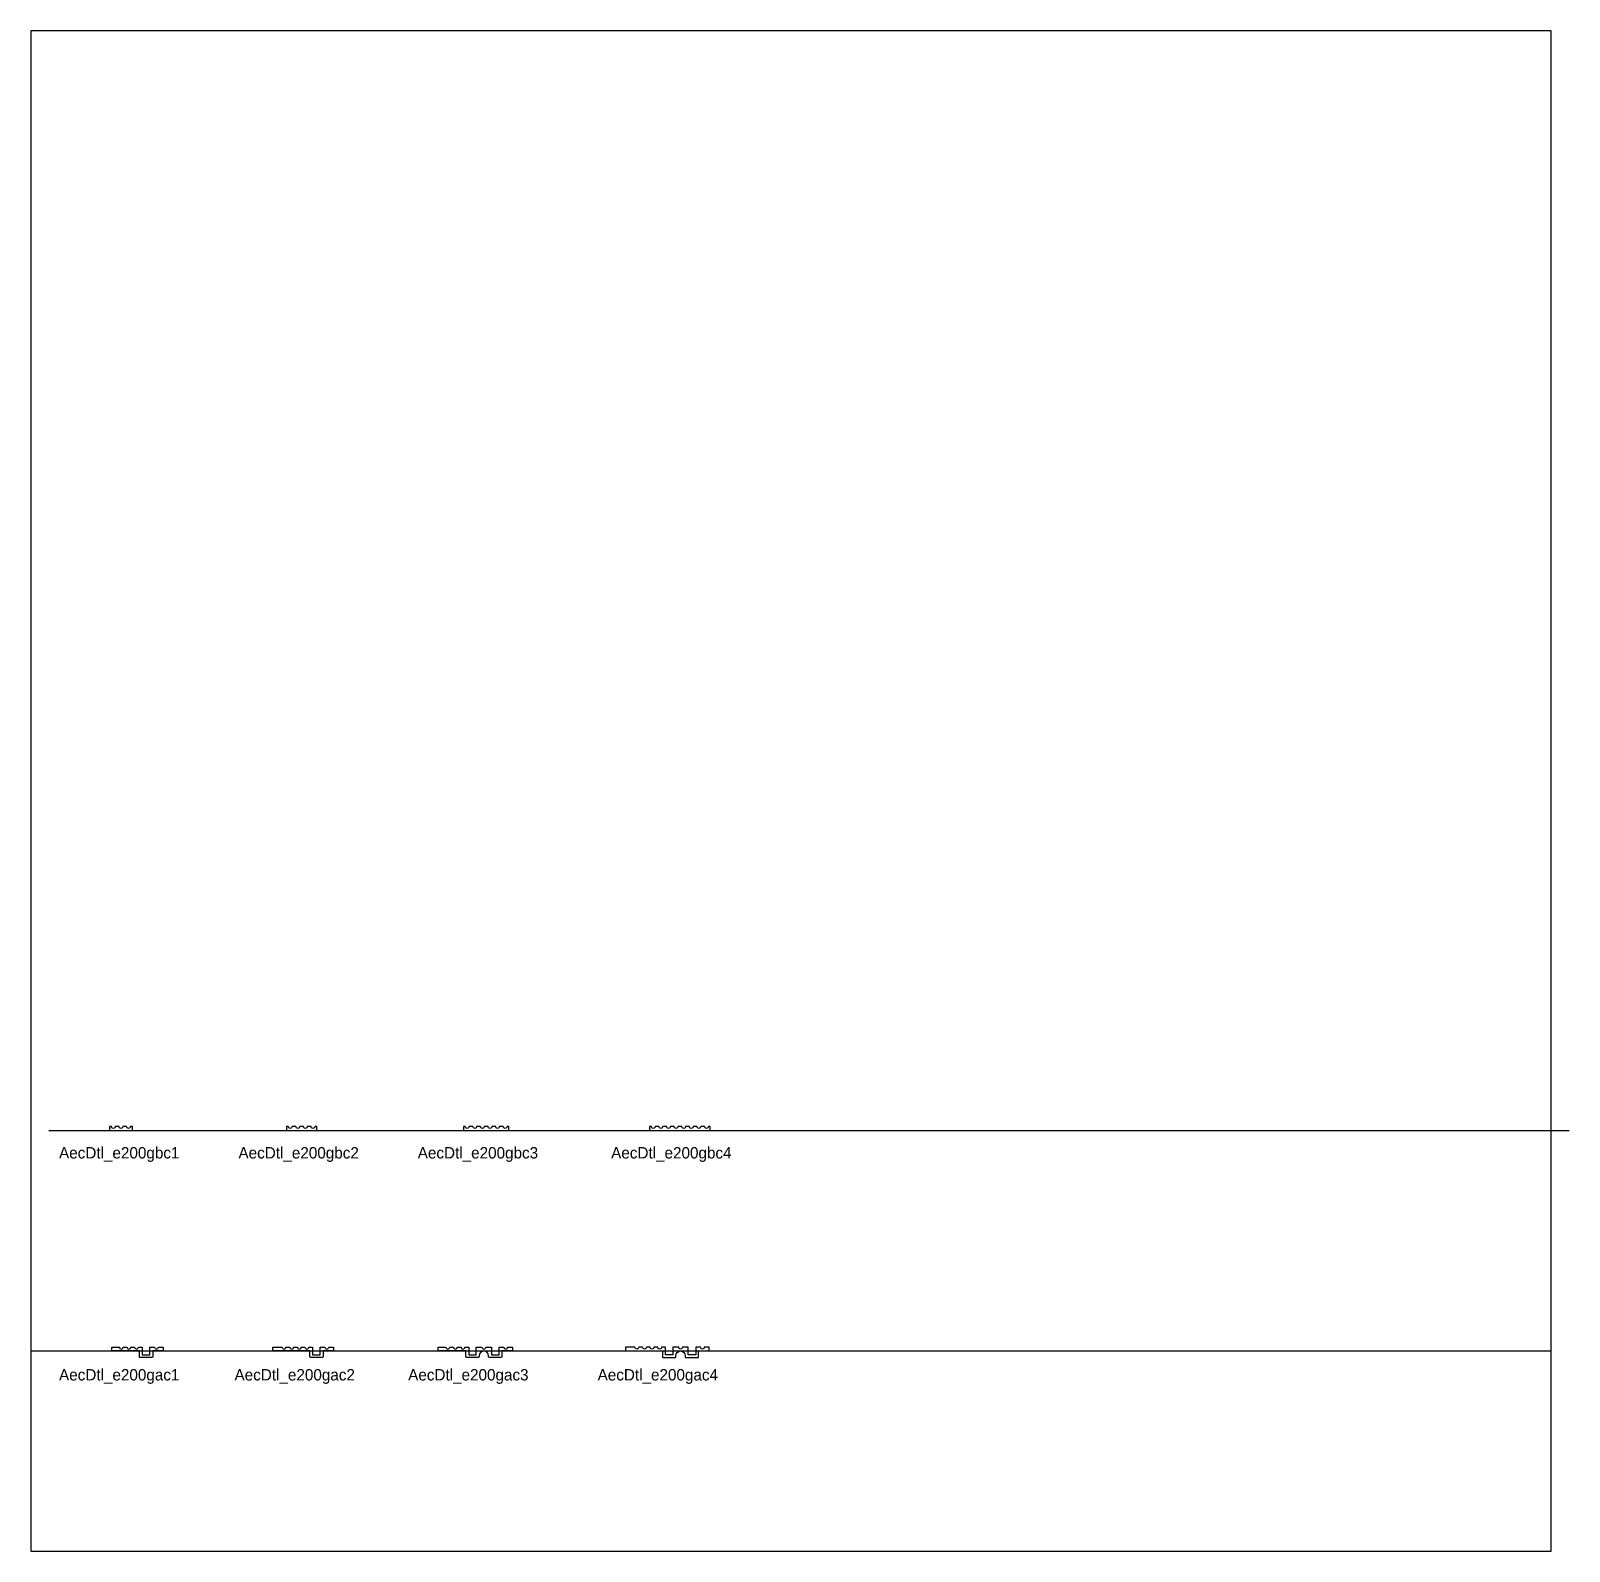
# Model space of a CAD drawing. Header units: inches. Extents: x 0 to 101, y 0 to 100.
import ezdxf

# ---------------------------------------------------------------- set-up
doc = ezdxf.new("R2010")
doc.units = ezdxf.units.IN
doc.header["$MEASUREMENT"] = 0
doc.layers.add('MED', color=32, linetype='Continuous')

# ---------------------------------------------------------------- blocks, each defined once
blk = doc.blocks.new('AecDtl_e200gac1')
at = {"layer": 'MED'}
blk.add_lwpolyline([(1, 0.25, 1), (1.25, 0.25), (1.5, 0.25, 1), (1.75, 0.25), (2, 0.25), (2, -0.25), (2.5, -0.25), (2.5, 0.25), (2.8125, 0.25, 1), (3.0625, 0.25), (3.375, 0.25), (3.375, 0), (2.6875, 0), (2.6875, -0.375, -0.41421356), (2.625, -0.4375), (1.875, -0.4375, -0.41421356), (1.8125, -0.375), (1.8125, 0), (0, 0), (0, 0.25), (0.5, 0.25, 1), (0.75, 0.25)], format="xyb", close=True, dxfattribs=at)
blk = doc.blocks.new('AecDtl_e200gac2')
at = {"layer": 'MED'}
blk.add_lwpolyline([(2.4375, -0.375), (2.4375, 0), (0, 0), (0, 0.25), (0.625, 0.25, 1), (0.875, 0.25), (1.125, 0.25, 1), (1.375, 0.25), (1.625, 0.25, 1), (1.875, 0.25), (2.125, 0.25, 1), (2.375, 0.25), (2.625, 0.25), (2.625, -0.25), (3.125, -0.25), (3.125, 0.25), (3.4375, 0.25, 1), (3.6875, 0.25), (4, 0.25), (4, 0), (3.3125, 0), (3.3125, -0.375, -0.41421356), (3.25, -0.4375), (2.5, -0.4375, -0.41421356)], format="xyb", close=True, dxfattribs=at)
blk = doc.blocks.new('AecDtl_e200gac3')
at = {"layer": 'MED'}
blk.add_lwpolyline([(4.125, -0.4375), (3.375, -0.4375, -0.41421356), (3.3125, -0.375), (3.3125, -0.3125, 1), (2.6875, -0.3125), (2.6875, -0.375, -0.41421356), (2.625, -0.4375), (1.875, -0.4375, -0.41421356), (1.8125, -0.375), (1.8125, 0), (0, 0), (0, 0.25), (0.5, 0.25, 1), (0.75, 0.25), (1, 0.25, 1), (1.25, 0.25), (1.5, 0.25, 1), (1.75, 0.25), (2, 0.25), (2, -0.25), (2.5, -0.25), (2.5, 0.25), (2.875, 0.25, 1), (3.125, 0.25), (3.5, 0.25), (3.5, -0.25), (4, -0.25), (4, 0.25), (4.3125, 0.25, 1), (4.5625, 0.25), (4.875, 0.25), (4.875, 0), (4.1875, 0), (4.1875, -0.375, -0.41421356)], format="xyb", close=True, dxfattribs=at)
blk = doc.blocks.new('AecDtl_e200gac4')
at = {"layer": 'MED'}
blk.add_lwpolyline([(1.375, 0.25, -1), (1.125, 0.25), (0.875, 0.25, -1), (0.625, 0.25), (0, 0.25), (0, 0), (2.4375, 0), (2.4375, -0.375, 0.41421356), (2.5, -0.4375), (3.25, -0.4375, 0.41421356), (3.3125, -0.375), (3.3125, -0.3125, -1), (3.9375, -0.3125), (3.9375, -0.375, 0.41421356), (4, -0.4375), (4.75, -0.4375, 0.41421356), (4.8125, -0.375), (4.8125, 0), (5.5, 0), (5.5, 0.25), (5.1875, 0.25, -1), (4.9375, 0.25), (4.625, 0.25), (4.625, -0.25), (4.125, -0.25), (4.125, 0.25), (3.75, 0.25, -1), (3.5, 0.25), (3.125, 0.25), (3.125, -0.25), (2.625, -0.25), (2.625, 0.25), (2.375, 0.25, -1), (2.125, 0.25), (1.875, 0.25, -1), (1.625, 0.25)], format="xyb", close=True, dxfattribs=at)
blk = doc.blocks.new('AecDtl_e200gbc1')
at = {"layer": 'MED'}
blk.add_lwpolyline([(0, 0), (1.5, 0), (1.5, 0.25), (1.375, 0.25, -1), (1.125, 0.25), (0.875, 0.25, -1), (0.625, 0.25), (0.375, 0.25, -1), (0.125, 0.25), (0, 0.25)], format="xyb", close=True, dxfattribs=at)
blk = doc.blocks.new('AecDtl_e200gbc2')
at = {"layer": 'MED'}
blk.add_lwpolyline([(1.125, 0.25), (0.875, 0.25, -1), (0.625, 0.25), (0.375, 0.25, -1), (0.125, 0.25), (0, 0.25), (0, 0), (2, 0), (2, 0.25), (1.875, 0.25, -1), (1.625, 0.25), (1.375, 0.25, -1)], format="xyb", close=True, dxfattribs=at)
blk = doc.blocks.new('AecDtl_e200gbc3')
at = {"layer": 'MED'}
blk.add_lwpolyline([(2.625, 0.25), (2.375, 0.25, -1), (2.125, 0.25), (1.875, 0.25, -1), (1.625, 0.25), (1.375, 0.25, -1), (1.125, 0.25), (0.875, 0.25, -1), (0.625, 0.25), (0.375, 0.25, -1), (0.125, 0.25), (0, 0.25), (0, 0), (3, 0), (3, 0.25), (2.875, 0.25, -1)], format="xyb", close=True, dxfattribs=at)
blk = doc.blocks.new('AecDtl_e200gbc4')
at = {"layer": 'MED'}
blk.add_lwpolyline([(2.875, 0.25, -1), (2.625, 0.25), (2.375, 0.25, -1), (2.125, 0.25), (1.875, 0.25, -1), (1.625, 0.25), (1.375, 0.25, -1), (1.125, 0.25), (0.875, 0.25, -1), (0.625, 0.25), (0.375, 0.25, -1), (0.125, 0.25), (0, 0.25), (0, 0), (4, 0), (4, 0.25), (3.875, 0.25, -1), (3.625, 0.25), (3.375, 0.25, -1), (3.125, 0.25)], format="xyb", close=True, dxfattribs=at)

msp = doc.modelspace()

# ---------------------------------------------------------------- linework, layer by layer
for p, q in [((1.18, 27.68), (101.18, 27.68)), ((0, 13.17), (100, 13.17))]:
    msp.add_line(p, q)
msp.add_lwpolyline([(0, 0), (100, 0), (100, 100), (0, 100)], close=True)

# ---------------------------------------------------------------- block references
for name, p in [('AecDtl_e200gbc1', (5.18, 27.68)), ('AecDtl_e200gbc2', (16.81, 27.68)), ('AecDtl_e200gbc3', (28.45, 27.68)), ('AecDtl_e200gbc4', (40.69, 27.68)), ('AecDtl_e200gac1', (5.33, 13.17)), ('AecDtl_e200gac2', (15.91, 13.17)), ('AecDtl_e200gac3', (26.8, 13.17)), ('AecDtl_e200gac4', (39.11, 13.17))]:
    msp.add_blockref(name, p)

# ---------------------------------------------------------------- texts
for s, p in [('AecDtl_e200gbc1', (1.86, 25.83)), ('AecDtl_e200gbc2', (13.66, 25.83)), ('AecDtl_e200gbc3', (25.45, 25.83)), ('AecDtl_e200gbc4', (38.17, 25.83)), ('AecDtl_e200gac1', (1.86, 11.23)), ('AecDtl_e200gac2', (13.4, 11.23)), ('AecDtl_e200gac3', (24.82, 11.23)), ('AecDtl_e200gac4', (37.28, 11.23))]:
    msp.add_text(s, height=0.75).set_placement(p)

doc.saveas('drawing.dxf')
